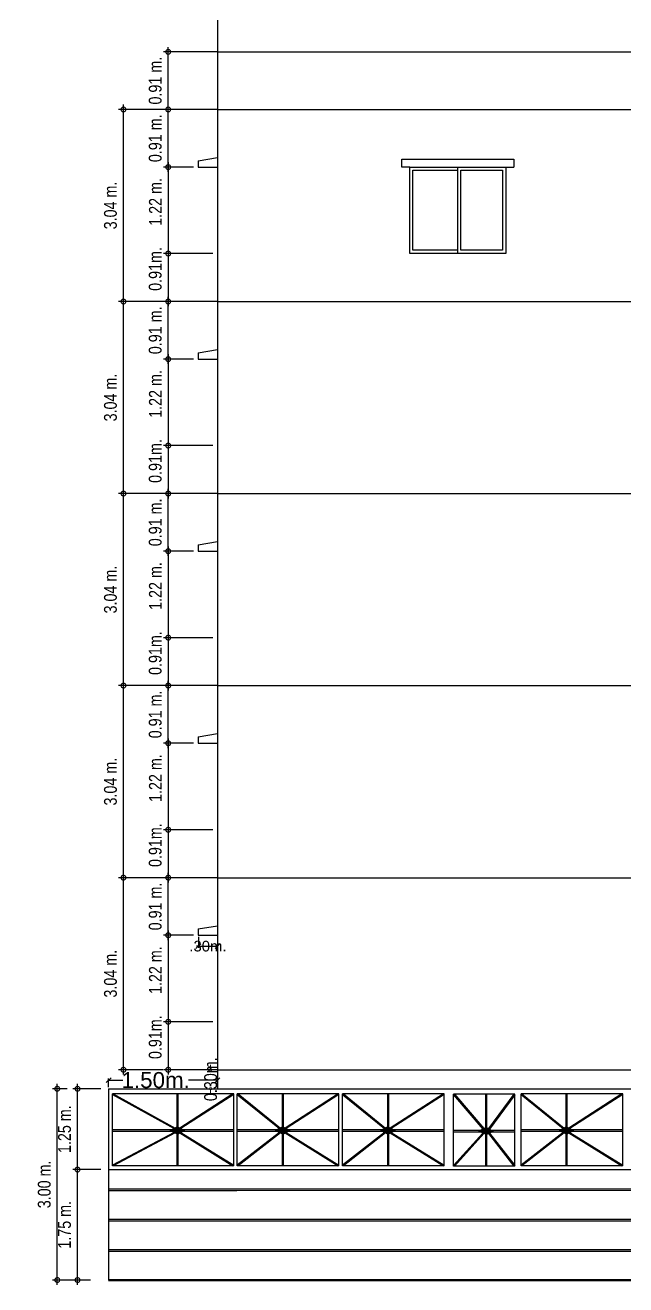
# Model space of a CAD drawing. Header units: inches. Extents: x -3410734 to 406749, y -209950 to -6742.
# Drawn here: x -3407958 to -3407583, y -80863 to -80076 of the extents above; entities that cross this region are included whole.
import ezdxf

# ---------------------------------------------------------------- set-up
doc = ezdxf.new("R2010")
doc.units = ezdxf.units.IN
doc.header["$LTSCALE"] = 30
doc.header["$MEASUREMENT"] = 0
doc.header["$PDMODE"] = 3
doc.layers.get('0').update_dxf_attribs({"color": 230, "lineweight": 30})
doc.layers.get('Defpoints').update_dxf_attribs({"lineweight": 30})
for name, color, linetype, lineweight in [('DIM', 136, 'Continuous', 30), ('ELE', 136, 'Continuous', 30), ('GATE', 5, 'Continuous', 30), ('WALL', 7, 'Continuous', 30), ('WALL1', 90, 'Continuous', 30), ('WINDOW', 5, 'Continuous', 30)]:
    doc.layers.add(name, color=color, linetype=linetype, lineweight=lineweight)
doc.styles.get("Standard").update_dxf_attribs({"font": 'arial.ttf'})
doc.styles.add('style H', font='arial.ttf', dxfattribs={"width": 0.8, "height": 8})
doc.styles.add('STYLE1', font='GOTHIC.TTF', dxfattribs={"width": 0.8, "height": 7})
doc.dimstyles.new('DIT-3', dxfattribs={"dimtxt": 8, "dimasz": 3, "dimexe": 0.18, "dimexo": 0.0625, "dimgap": 0.09, "dimtad": 0, "dimtoh": 1, "dimlfac": 0.0254, "dimzin": 0, "dimdsep": 46, "dimtxsty": 'style H', "dimblk": 'DOTSMALL', "dimcen": 3, "dimclrd": 36, "dimclre": 32, "dimclrt": 26, "dimadec": 0, "dimazin": 0, "dimtfac": 1, "dimtix": 1, "dimtofl": 0, "dimtmove": 0, "dimatfit": 3, "dimldrblk": 'DOTSMALL', "dimfxl": 1, "dimtolj": 1, "dimtzin": 0, "dimlwd": 15, "dimlwe": 15, "dimarcsym": 0})
doc.dimstyles.get("Standard").update_dxf_attribs({"dimtxt": 10, "dimasz": 3, "dimexe": 1, "dimexo": 1, "dimgap": 0.5, "dimtad": 0, "dimtoh": 1, "dimdec": 0, "dimrnd": 0.125, "dimzin": 0, "dimdsep": 46, "dimlunit": 3, "dimtxsty": 'Standard', "dimblk": 'OBLIQUE', "dimcen": 0, "dimclrd": 117, "dimclre": 105, "dimclrt": 7, "dimadec": 0, "dimazin": 0, "dimtfac": 1, "dimtdec": 0, "dimtofl": 0, "dimtmove": 0, "dimatfit": 3, "dimfxl": 1, "dimtolj": 1, "dimtzin": 0, "dimarcsym": 0})
doc.dimstyles.new('STYLE1', dxfattribs={"dimtxt": 7, "dimasz": 4, "dimexe": 3, "dimexo": 3, "dimgap": 1, "dimtad": 1, "dimdec": 1, "dimzin": 3, "dimdsep": 46, "dimlunit": 4, "dimtxsty": 'STYLE1', "dimsah": 1, "dimcen": 8, "dimdle": 3, "dimclrd": 256, "dimclre": 256, "dimclrt": 198, "dimadec": 0, "dimazin": 0, "dimtfac": 1, "dimtdec": 4, "dimtmove": 1, "dimatfit": 3, "dimfxl": 1, "dimtolj": 1, "dimtzin": 0, "dimarcsym": 0})

# ---------------------------------------------------------------- blocks, each defined once
blk = doc.blocks.new('_DotSmall')
at = {"layer": 'DIM', "color": 0, "const_width": 0.5}
blk.add_lwpolyline([(-0.0625, 0, 1), (0.0625, 0, 1)], format="xyb", close=True, dxfattribs=at)
blk = doc.blocks.new('*D11')
at = {"layer": 'Defpoints', "color": 0, "lineweight": 9, "ltscale": 0.5}
for p in [(-3407925.43, -80791.02), (-3407916.41, -80791.02), (-3407914.25, -80860.02)]:
    blk.add_point(p, dxfattribs=at)
at = {"layer": 'DIM', "lineweight": -2, "ltscale": 0.5}
for p, q in [((-3407919.41, -80791.02), (-3407928.43, -80791.02)), ((-3407925.43, -80863.02), (-3407925.43, -80788.02)), ((-3407917.25, -80860.02), (-3407928.43, -80860.02))]:
    blk.add_line(p, q, dxfattribs=at)
at = {"layer": 'DIM', "lineweight": -2, "ltscale": 0.5, "xscale": 6, "yscale": 6, "zscale": 6}
for p, rotation in [((-3407925.43, -80791.02), 90), ((-3407925.43, -80860.02), 270)]:
    blk.add_blockref('_DotSmall', p, dxfattribs=dict(at, rotation=rotation))
at = {"layer": 'DIM', "color": 7, "ltscale": 0.5, "insert": (-3407933.52, -80825.52), "char_height": 8, "attachment_point": 5, "rotation": 90, "style": 'style H'}
blk.add_mtext('\\A1;1.75 m.', dxfattribs=at)
blk = doc.blocks.new('_DotBlank')
at = {"color": 0, "linetype": 'ByBlock', "lineweight": -2}
blk.add_line((-0.5, 0), (-1, 0), dxfattribs=at)
blk.add_circle((0, 0), 0.5, dxfattribs=at)
blk = doc.blocks.new('*D20')
at = {"layer": 'Defpoints', "color": 0, "lineweight": 9, "ltscale": 0.5}
for p in [(-3407925.43, -80740.52), (-3407907.77, -80740.52), (-3407907.77, -80791.02)]:
    blk.add_point(p, dxfattribs=at)
at = {"layer": 'DIM', "lineweight": -2, "ltscale": 0.5}
for p, q in [((-3407910.77, -80740.52), (-3407928.43, -80740.52)), ((-3407925.43, -80794.02), (-3407925.43, -80737.52)), ((-3407910.77, -80791.02), (-3407928.43, -80791.02))]:
    blk.add_line(p, q, dxfattribs=at)
at = {"layer": 'DIM', "lineweight": -2, "ltscale": 0.5, "xscale": 6, "yscale": 6, "zscale": 6}
for p, rotation in [((-3407925.43, -80740.52), 90), ((-3407925.43, -80791.02), 270)]:
    blk.add_blockref('_DotSmall', p, dxfattribs=dict(at, rotation=rotation))
at = {"layer": 'DIM', "color": 7, "ltscale": 0.5, "insert": (-3407933.52, -80765.77), "char_height": 8, "attachment_point": 5, "rotation": 90, "style": 'style H'}
blk.add_mtext('\\A1;1.25 m.', dxfattribs=at)
blk = doc.blocks.new('_OBLIQUE')
at = {"color": 0, "linetype": 'ByBlock'}
blk.add_line((-0.5, -0.5), (0.5, 0.5), dxfattribs=at)
blk = doc.blocks.new('*D21')
at = {"layer": 'Defpoints', "color": 0, "lineweight": 9}
for p in [(-3407906, -80735.16), (-3407906, -80740.52), (-3407837.97, -80740.52)]:
    blk.add_point(p, dxfattribs=at)
at = {"layer": 'WALL', "color": 105, "lineweight": -2}
for p, q in [((-3407906, -80739.52), (-3407906, -80734.16)), ((-3407837.97, -80739.52), (-3407837.97, -80734.16))]:
    blk.add_line(p, q, dxfattribs=at)
at = {"layer": 'WALL', "color": 117, "lineweight": -2}
for p, q in [((-3407906, -80735.16), (-3407897.09, -80735.16)), ((-3407837.97, -80735.16), (-3407856.12, -80735.16))]:
    blk.add_line(p, q, dxfattribs=at)
at = {"layer": 'WALL', "color": 117, "lineweight": -2, "xscale": 3, "yscale": 3, "zscale": 3, "rotation": 180}
blk.add_blockref('_OBLIQUE', (-3407906, -80735.16), dxfattribs=at)
at = {"layer": 'WALL', "color": 117, "lineweight": -2, "xscale": 3, "yscale": 3, "zscale": 3}
blk.add_blockref('_OBLIQUE', (-3407837.97, -80735.16), dxfattribs=at)
at = {"layer": 'WALL', "color": 7, "insert": (-3407876.61, -80735.16), "char_height": 10, "attachment_point": 5}
blk.add_mtext('\\A1;1.50m.', dxfattribs=at)
blk = doc.blocks.new('*D25')
at = {"layer": 'Defpoints', "color": 0, "lineweight": 9, "ltscale": 0.5}
for p in [(-3407938.08, -80740.52), (-3407928.94, -80740.52), (-3407919.71, -80860.02)]:
    blk.add_point(p, dxfattribs=at)
at = {"layer": 'DIM', "lineweight": -2, "ltscale": 0.5}
for p, q in [((-3407931.94, -80740.52), (-3407941.08, -80740.52)), ((-3407938.08, -80863.02), (-3407938.08, -80737.52)), ((-3407922.71, -80860.02), (-3407941.08, -80860.02))]:
    blk.add_line(p, q, dxfattribs=at)
at = {"layer": 'DIM', "lineweight": -2, "ltscale": 0.5, "xscale": 6, "yscale": 6, "zscale": 6}
for p, rotation in [((-3407938.08, -80740.52), 90), ((-3407938.08, -80860.02), 270)]:
    blk.add_blockref('_DotSmall', p, dxfattribs=dict(at, rotation=rotation))
at = {"layer": 'DIM', "color": 7, "ltscale": 0.5, "insert": (-3407946.17, -80800.27), "char_height": 8, "attachment_point": 5, "rotation": 90, "style": 'style H'}
blk.add_mtext('\\A1;3.00 m.', dxfattribs=at)
blk = doc.blocks.new('*D26')
at = {"layer": 'Defpoints', "color": 0, "lineweight": 9}
for p in [(-3407837.97, -80728.62), (-3407842.27, -80740.51), (-3407837.97, -80740.51)]:
    blk.add_point(p, dxfattribs=at)
at = {"layer": 'WALL', "color": 36, "lineweight": 15}
for p, q in [((-3407842.27, -80728.62), (-3407842.27, -80725.62)), ((-3407842.27, -80740.51), (-3407842.27, -80743.51))]:
    blk.add_line(p, q, dxfattribs=at)
at = {"layer": 'WALL', "color": 32, "lineweight": 15}
for p, q in [((-3407838.04, -80728.62), (-3407842.45, -80728.62)), ((-3407838.04, -80740.51), (-3407842.45, -80740.51))]:
    blk.add_line(p, q, dxfattribs=at)
at = {"layer": 'WALL', "color": 36, "lineweight": 15, "xscale": 3, "yscale": 3, "zscale": 3}
for p, rotation in [((-3407842.27, -80728.62), 270), ((-3407842.27, -80740.51), 90)]:
    blk.add_blockref('_DotSmall', p, dxfattribs=dict(at, rotation=rotation))
at = {"layer": 'WALL', "color": 26, "insert": (-3407842.27, -80734.57), "char_height": 8, "attachment_point": 5, "rotation": 90, "style": 'style H'}
blk.add_mtext('\\A1;0.30m.', dxfattribs=at)
blk = doc.blocks.new('*D30')
at = {"layer": 'Defpoints', "color": 0, "lineweight": 9, "ltscale": 0.5}
for p in [(-3407896.74, -80608.62), (-3407867.89, -80608.62), (-3407869.23, -80728.62)]:
    blk.add_point(p, dxfattribs=at)
at = {"layer": 'DIM', "lineweight": -2, "ltscale": 0.5}
for p, q in [((-3407870.89, -80608.62), (-3407899.74, -80608.62)), ((-3407896.74, -80731.62), (-3407896.74, -80605.62)), ((-3407872.23, -80728.62), (-3407899.74, -80728.62))]:
    blk.add_line(p, q, dxfattribs=at)
at = {"layer": 'DIM', "lineweight": -2, "ltscale": 0.5, "xscale": 6, "yscale": 6, "zscale": 6}
for p, rotation in [((-3407896.74, -80608.62), 90), ((-3407896.74, -80728.62), 270)]:
    blk.add_blockref('_DotSmall', p, dxfattribs=dict(at, rotation=rotation))
at = {"layer": 'DIM', "color": 7, "ltscale": 0.5, "insert": (-3407904.83, -80668.62), "char_height": 8, "attachment_point": 5, "rotation": 90, "style": 'style H'}
blk.add_mtext('\\A1;3.04 m.', dxfattribs=at)
blk = doc.blocks.new('*D31')
at = {"layer": 'Defpoints', "color": 0, "lineweight": 9, "ltscale": 0.5}
for p in [(-3407849.97, -80644.62), (-3407868.78, -80698.66), (-3407837.97, -80698.66)]:
    blk.add_point(p, dxfattribs=at)
at = {"layer": 'DIM', "lineweight": -2, "ltscale": 0.5}
for p, q in [((-3407852.97, -80644.62), (-3407871.78, -80644.62)), ((-3407868.78, -80641.62), (-3407868.78, -80701.66)), ((-3407840.97, -80698.66), (-3407871.78, -80698.66))]:
    blk.add_line(p, q, dxfattribs=at)
at = {"layer": 'DIM', "lineweight": -2, "ltscale": 0.5, "xscale": 6, "yscale": 6, "zscale": 6}
for p, rotation in [((-3407868.78, -80644.62), 90), ((-3407868.78, -80698.66), 270)]:
    blk.add_blockref('_DotSmall', p, dxfattribs=dict(at, rotation=rotation))
at = {"layer": 'DIM', "color": 7, "ltscale": 0.5, "insert": (-3407876.8, -80666.4), "char_height": 8, "attachment_point": 5, "rotation": 90, "style": 'style H'}
blk.add_mtext('\\A1;1.22 m.', dxfattribs=at)
blk = doc.blocks.new('*D32')
at = {"layer": 'Defpoints', "color": 0, "lineweight": 9, "ltscale": 0.5}
for p in [(-3407837.97, -80698.66), (-3407868.78, -80728.62), (-3407834.97, -80728.62)]:
    blk.add_point(p, dxfattribs=at)
at = {"layer": 'DIM', "lineweight": -2, "ltscale": 0.5}
for p, q in [((-3407868.78, -80695.66), (-3407868.78, -80731.62)), ((-3407840.97, -80698.66), (-3407871.78, -80698.66)), ((-3407837.97, -80728.62), (-3407871.78, -80728.62))]:
    blk.add_line(p, q, dxfattribs=at)
at = {"layer": 'DIM', "lineweight": -2, "ltscale": 0.5, "xscale": 6, "yscale": 6, "zscale": 6}
for p, rotation in [((-3407868.78, -80698.66), 90), ((-3407868.78, -80728.62), 270)]:
    blk.add_blockref('_DotSmall', p, dxfattribs=dict(at, rotation=rotation))
at = {"layer": 'DIM', "color": 7, "ltscale": 0.5, "insert": (-3407876.87, -80708.29), "char_height": 8, "attachment_point": 5, "rotation": 90, "style": 'style H'}
blk.add_mtext('\\A1;0.91m.', dxfattribs=at)
blk = doc.blocks.new('*D33')
at = {"layer": 'Defpoints', "color": 0, "lineweight": 9, "ltscale": 0.5}
for p in [(-3407868.78, -80608.63), (-3407834.97, -80608.63), (-3407849.97, -80644.62)]:
    blk.add_point(p, dxfattribs=at)
at = {"layer": 'DIM', "lineweight": -2, "ltscale": 0.5}
for p, q in [((-3407837.97, -80608.63), (-3407871.78, -80608.63)), ((-3407868.78, -80647.62), (-3407868.78, -80605.63)), ((-3407852.97, -80644.62), (-3407871.78, -80644.62))]:
    blk.add_line(p, q, dxfattribs=at)
at = {"layer": 'DIM', "lineweight": -2, "ltscale": 0.5, "xscale": 6, "yscale": 6, "zscale": 6}
for p, rotation in [((-3407868.78, -80608.63), 90), ((-3407868.78, -80644.62), 270)]:
    blk.add_blockref('_DotSmall', p, dxfattribs=dict(at, rotation=rotation))
at = {"layer": 'DIM', "color": 7, "ltscale": 0.5, "insert": (-3407876.87, -80626.62), "char_height": 8, "attachment_point": 5, "rotation": 90, "style": 'style H'}
blk.add_mtext('\\A1;0.91 m.', dxfattribs=at)
blk = doc.blocks.new('*D34')
at = {"layer": 'Defpoints', "color": 0, "lineweight": 9}
for p in [(-3407849.97, -80644.62), (-3407837.97, -80644.62), (-3407837.97, -80651.45)]:
    blk.add_point(p, dxfattribs=at)
at = {"layer": 'WALL', "color": 105, "lineweight": -2}
for p, q in [((-3407849.97, -80645.62), (-3407849.97, -80652.45)), ((-3407837.97, -80645.62), (-3407837.97, -80652.45))]:
    blk.add_line(p, q, dxfattribs=at)
at = {"layer": 'WALL', "color": 117, "lineweight": -2}
blk.add_line((-3407849.97, -80651.45), (-3407837.97, -80651.45), dxfattribs=at)
at = {"layer": 'WALL', "color": 117, "lineweight": -2, "xscale": 3, "yscale": 3, "zscale": 3, "rotation": 180}
blk.add_blockref('_OBLIQUE', (-3407849.97, -80651.45), dxfattribs=at)
at = {"layer": 'WALL', "color": 117, "lineweight": -2, "xscale": 3, "yscale": 3, "zscale": 3}
blk.add_blockref('_OBLIQUE', (-3407837.97, -80651.45), dxfattribs=at)
at = {"layer": 'WALL', "color": 7, "insert": (-3407843.97, -80651.45), "char_height": 10, "attachment_point": 5}
blk.add_mtext('\\A1;{\\H0.66667x;.30m.}', dxfattribs=at)
blk = doc.blocks.new('*D41')
at = {"layer": 'Defpoints', "color": 0, "lineweight": 9, "ltscale": 0.5}
for p in [(-3407868.78, -80092.63), (-3407834.97, -80092.63), (-3407849.97, -80128.62)]:
    blk.add_point(p, dxfattribs=at)
at = {"layer": 'DIM', "lineweight": -2, "ltscale": 0.5}
for p, q in [((-3407868.78, -80131.62), (-3407868.78, -80089.63)), ((-3407837.97, -80092.63), (-3407871.78, -80092.63)), ((-3407852.97, -80128.62), (-3407871.78, -80128.62))]:
    blk.add_line(p, q, dxfattribs=at)
at = {"layer": 'DIM', "lineweight": -2, "ltscale": 0.5, "xscale": 6, "yscale": 6, "zscale": 6}
for p, rotation in [((-3407868.78, -80092.63), 90), ((-3407868.78, -80128.62), 270)]:
    blk.add_blockref('_DotSmall', p, dxfattribs=dict(at, rotation=rotation))
at = {"layer": 'DIM', "color": 7, "ltscale": 0.5, "insert": (-3407876.87, -80110.62), "char_height": 8, "attachment_point": 5, "rotation": 90, "style": 'style H'}
blk.add_mtext('\\A1;0.91 m.', dxfattribs=at)
blk = doc.blocks.new('*D43')
at = {"layer": 'Defpoints', "color": 0, "lineweight": 9, "ltscale": 0.5}
for p in [(-3407896.74, -80488.62), (-3407867.89, -80488.62), (-3407869.23, -80608.62)]:
    blk.add_point(p, dxfattribs=at)
at = {"layer": 'DIM', "lineweight": -2, "ltscale": 0.5}
for p, q in [((-3407870.89, -80488.62), (-3407899.74, -80488.62)), ((-3407896.74, -80611.62), (-3407896.74, -80485.62)), ((-3407872.23, -80608.62), (-3407899.74, -80608.62))]:
    blk.add_line(p, q, dxfattribs=at)
at = {"layer": 'DIM', "lineweight": -2, "ltscale": 0.5, "xscale": 6, "yscale": 6, "zscale": 6}
for p, rotation in [((-3407896.74, -80488.62), 90), ((-3407896.74, -80608.62), 270)]:
    blk.add_blockref('_DotSmall', p, dxfattribs=dict(at, rotation=rotation))
at = {"layer": 'DIM', "color": 7, "ltscale": 0.5, "insert": (-3407904.83, -80548.62), "char_height": 8, "attachment_point": 5, "rotation": 90, "style": 'style H'}
blk.add_mtext('\\A1;3.04 m.', dxfattribs=at)
blk = doc.blocks.new('*D44')
at = {"layer": 'Defpoints', "color": 0, "lineweight": 9, "ltscale": 0.5}
for p in [(-3407849.97, -80524.62), (-3407868.78, -80578.66), (-3407837.97, -80578.66)]:
    blk.add_point(p, dxfattribs=at)
at = {"layer": 'DIM', "lineweight": -2, "ltscale": 0.5}
for p, q in [((-3407868.78, -80521.62), (-3407868.78, -80581.66)), ((-3407852.97, -80524.62), (-3407871.78, -80524.62)), ((-3407840.97, -80578.66), (-3407871.78, -80578.66))]:
    blk.add_line(p, q, dxfattribs=at)
at = {"layer": 'DIM', "lineweight": -2, "ltscale": 0.5, "xscale": 6, "yscale": 6, "zscale": 6}
for p, rotation in [((-3407868.78, -80524.62), 90), ((-3407868.78, -80578.66), 270)]:
    blk.add_blockref('_DotSmall', p, dxfattribs=dict(at, rotation=rotation))
at = {"layer": 'DIM', "color": 7, "ltscale": 0.5, "insert": (-3407876.8, -80546.4), "char_height": 8, "attachment_point": 5, "rotation": 90, "style": 'style H'}
blk.add_mtext('\\A1;1.22 m.', dxfattribs=at)
blk = doc.blocks.new('*D45')
at = {"layer": 'Defpoints', "color": 0, "lineweight": 9, "ltscale": 0.5}
for p in [(-3407837.97, -80578.66), (-3407868.78, -80608.62), (-3407834.97, -80608.62)]:
    blk.add_point(p, dxfattribs=at)
at = {"layer": 'DIM', "lineweight": -2, "ltscale": 0.5}
for p, q in [((-3407868.78, -80575.66), (-3407868.78, -80611.62)), ((-3407840.97, -80578.66), (-3407871.78, -80578.66)), ((-3407837.97, -80608.62), (-3407871.78, -80608.62))]:
    blk.add_line(p, q, dxfattribs=at)
at = {"layer": 'DIM', "lineweight": -2, "ltscale": 0.5, "xscale": 6, "yscale": 6, "zscale": 6}
for p, rotation in [((-3407868.78, -80578.66), 90), ((-3407868.78, -80608.62), 270)]:
    blk.add_blockref('_DotSmall', p, dxfattribs=dict(at, rotation=rotation))
at = {"layer": 'DIM', "color": 7, "ltscale": 0.5, "insert": (-3407876.87, -80588.29), "char_height": 8, "attachment_point": 5, "rotation": 90, "style": 'style H'}
blk.add_mtext('\\A1;0.91m.', dxfattribs=at)
blk = doc.blocks.new('*D46')
at = {"layer": 'Defpoints', "color": 0, "lineweight": 9, "ltscale": 0.5}
for p in [(-3407868.78, -80488.63), (-3407834.97, -80488.63), (-3407849.97, -80524.62)]:
    blk.add_point(p, dxfattribs=at)
at = {"layer": 'DIM', "lineweight": -2, "ltscale": 0.5}
for p, q in [((-3407837.97, -80488.63), (-3407871.78, -80488.63)), ((-3407868.78, -80527.62), (-3407868.78, -80485.63)), ((-3407852.97, -80524.62), (-3407871.78, -80524.62))]:
    blk.add_line(p, q, dxfattribs=at)
at = {"layer": 'DIM', "lineweight": -2, "ltscale": 0.5, "xscale": 6, "yscale": 6, "zscale": 6}
for p, rotation in [((-3407868.78, -80488.63), 90), ((-3407868.78, -80524.62), 270)]:
    blk.add_blockref('_DotSmall', p, dxfattribs=dict(at, rotation=rotation))
at = {"layer": 'DIM', "color": 7, "ltscale": 0.5, "insert": (-3407876.87, -80506.62), "char_height": 8, "attachment_point": 5, "rotation": 90, "style": 'style H'}
blk.add_mtext('\\A1;0.91 m.', dxfattribs=at)
blk = doc.blocks.new('*D51')
at = {"layer": 'Defpoints', "color": 0, "lineweight": 9, "ltscale": 0.5}
for p in [(-3407896.74, -80368.62), (-3407867.89, -80368.62), (-3407869.23, -80488.62)]:
    blk.add_point(p, dxfattribs=at)
at = {"layer": 'DIM', "lineweight": -2, "ltscale": 0.5}
for p, q in [((-3407896.74, -80491.62), (-3407896.74, -80365.62)), ((-3407870.89, -80368.62), (-3407899.74, -80368.62)), ((-3407872.23, -80488.62), (-3407899.74, -80488.62))]:
    blk.add_line(p, q, dxfattribs=at)
at = {"layer": 'DIM', "lineweight": -2, "ltscale": 0.5, "xscale": 6, "yscale": 6, "zscale": 6}
for p, rotation in [((-3407896.74, -80368.62), 90), ((-3407896.74, -80488.62), 270)]:
    blk.add_blockref('_DotSmall', p, dxfattribs=dict(at, rotation=rotation))
at = {"layer": 'DIM', "color": 7, "ltscale": 0.5, "insert": (-3407904.83, -80428.62), "char_height": 8, "attachment_point": 5, "rotation": 90, "style": 'style H'}
blk.add_mtext('\\A1;3.04 m.', dxfattribs=at)
blk = doc.blocks.new('*D52')
at = {"layer": 'Defpoints', "color": 0, "lineweight": 9, "ltscale": 0.5}
for p in [(-3407849.97, -80404.62), (-3407868.78, -80458.66), (-3407837.97, -80458.66)]:
    blk.add_point(p, dxfattribs=at)
at = {"layer": 'DIM', "lineweight": -2, "ltscale": 0.5}
for p, q in [((-3407852.97, -80404.62), (-3407871.78, -80404.62)), ((-3407868.78, -80401.62), (-3407868.78, -80461.66)), ((-3407840.97, -80458.66), (-3407871.78, -80458.66))]:
    blk.add_line(p, q, dxfattribs=at)
at = {"layer": 'DIM', "lineweight": -2, "ltscale": 0.5, "xscale": 6, "yscale": 6, "zscale": 6}
for p, rotation in [((-3407868.78, -80404.62), 90), ((-3407868.78, -80458.66), 270)]:
    blk.add_blockref('_DotSmall', p, dxfattribs=dict(at, rotation=rotation))
at = {"layer": 'DIM', "color": 7, "ltscale": 0.5, "insert": (-3407876.8, -80426.4), "char_height": 8, "attachment_point": 5, "rotation": 90, "style": 'style H'}
blk.add_mtext('\\A1;1.22 m.', dxfattribs=at)
blk = doc.blocks.new('*D53')
at = {"layer": 'Defpoints', "color": 0, "lineweight": 9, "ltscale": 0.5}
for p in [(-3407837.97, -80458.66), (-3407868.78, -80488.62), (-3407834.97, -80488.62)]:
    blk.add_point(p, dxfattribs=at)
at = {"layer": 'DIM', "lineweight": -2, "ltscale": 0.5}
for p, q in [((-3407840.97, -80458.66), (-3407871.78, -80458.66)), ((-3407868.78, -80455.66), (-3407868.78, -80491.62)), ((-3407837.97, -80488.62), (-3407871.78, -80488.62))]:
    blk.add_line(p, q, dxfattribs=at)
at = {"layer": 'DIM', "lineweight": -2, "ltscale": 0.5, "xscale": 6, "yscale": 6, "zscale": 6}
for p, rotation in [((-3407868.78, -80458.66), 90), ((-3407868.78, -80488.62), 270)]:
    blk.add_blockref('_DotSmall', p, dxfattribs=dict(at, rotation=rotation))
at = {"layer": 'DIM', "color": 7, "ltscale": 0.5, "insert": (-3407876.87, -80468.29), "char_height": 8, "attachment_point": 5, "rotation": 90, "style": 'style H'}
blk.add_mtext('\\A1;0.91m.', dxfattribs=at)
blk = doc.blocks.new('*D54')
at = {"layer": 'Defpoints', "color": 0, "lineweight": 9, "ltscale": 0.5}
for p in [(-3407868.78, -80368.63), (-3407834.97, -80368.63), (-3407849.97, -80404.62)]:
    blk.add_point(p, dxfattribs=at)
at = {"layer": 'DIM', "lineweight": -2, "ltscale": 0.5}
for p, q in [((-3407868.78, -80407.62), (-3407868.78, -80365.63)), ((-3407837.97, -80368.63), (-3407871.78, -80368.63)), ((-3407852.97, -80404.62), (-3407871.78, -80404.62))]:
    blk.add_line(p, q, dxfattribs=at)
at = {"layer": 'DIM', "lineweight": -2, "ltscale": 0.5, "xscale": 6, "yscale": 6, "zscale": 6}
for p, rotation in [((-3407868.78, -80368.63), 90), ((-3407868.78, -80404.62), 270)]:
    blk.add_blockref('_DotSmall', p, dxfattribs=dict(at, rotation=rotation))
at = {"layer": 'DIM', "color": 7, "ltscale": 0.5, "insert": (-3407876.87, -80386.62), "char_height": 8, "attachment_point": 5, "rotation": 90, "style": 'style H'}
blk.add_mtext('\\A1;0.91 m.', dxfattribs=at)
blk = doc.blocks.new('*D59')
at = {"layer": 'Defpoints', "color": 0, "lineweight": 9, "ltscale": 0.5}
for p in [(-3407896.74, -80248.62), (-3407867.89, -80248.62), (-3407869.23, -80368.62)]:
    blk.add_point(p, dxfattribs=at)
at = {"layer": 'DIM', "lineweight": -2, "ltscale": 0.5}
for p, q in [((-3407896.74, -80371.62), (-3407896.74, -80245.62)), ((-3407870.89, -80248.62), (-3407899.74, -80248.62)), ((-3407872.23, -80368.62), (-3407899.74, -80368.62))]:
    blk.add_line(p, q, dxfattribs=at)
at = {"layer": 'DIM', "lineweight": -2, "ltscale": 0.5, "xscale": 6, "yscale": 6, "zscale": 6}
for p, rotation in [((-3407896.74, -80248.62), 90), ((-3407896.74, -80368.62), 270)]:
    blk.add_blockref('_DotSmall', p, dxfattribs=dict(at, rotation=rotation))
at = {"layer": 'DIM', "color": 7, "ltscale": 0.5, "insert": (-3407904.83, -80308.62), "char_height": 8, "attachment_point": 5, "rotation": 90, "style": 'style H'}
blk.add_mtext('\\A1;3.04 m.', dxfattribs=at)
blk = doc.blocks.new('*D60')
at = {"layer": 'Defpoints', "color": 0, "lineweight": 9, "ltscale": 0.5}
for p in [(-3407849.97, -80284.62), (-3407868.78, -80338.66), (-3407837.97, -80338.66)]:
    blk.add_point(p, dxfattribs=at)
at = {"layer": 'DIM', "lineweight": -2, "ltscale": 0.5}
for p, q in [((-3407852.97, -80284.62), (-3407871.78, -80284.62)), ((-3407868.78, -80281.62), (-3407868.78, -80341.66)), ((-3407840.97, -80338.66), (-3407871.78, -80338.66))]:
    blk.add_line(p, q, dxfattribs=at)
at = {"layer": 'DIM', "lineweight": -2, "ltscale": 0.5, "xscale": 6, "yscale": 6, "zscale": 6}
for p, rotation in [((-3407868.78, -80284.62), 90), ((-3407868.78, -80338.66), 270)]:
    blk.add_blockref('_DotSmall', p, dxfattribs=dict(at, rotation=rotation))
at = {"layer": 'DIM', "color": 7, "ltscale": 0.5, "insert": (-3407876.8, -80306.4), "char_height": 8, "attachment_point": 5, "rotation": 90, "style": 'style H'}
blk.add_mtext('\\A1;1.22 m.', dxfattribs=at)
blk = doc.blocks.new('*D61')
at = {"layer": 'Defpoints', "color": 0, "lineweight": 9, "ltscale": 0.5}
for p in [(-3407837.97, -80338.66), (-3407868.78, -80368.62), (-3407834.97, -80368.62)]:
    blk.add_point(p, dxfattribs=at)
at = {"layer": 'DIM', "lineweight": -2, "ltscale": 0.5}
for p, q in [((-3407840.97, -80338.66), (-3407871.78, -80338.66)), ((-3407868.78, -80335.66), (-3407868.78, -80371.62)), ((-3407837.97, -80368.62), (-3407871.78, -80368.62))]:
    blk.add_line(p, q, dxfattribs=at)
at = {"layer": 'DIM', "lineweight": -2, "ltscale": 0.5, "xscale": 6, "yscale": 6, "zscale": 6}
for p, rotation in [((-3407868.78, -80338.66), 90), ((-3407868.78, -80368.62), 270)]:
    blk.add_blockref('_DotSmall', p, dxfattribs=dict(at, rotation=rotation))
at = {"layer": 'DIM', "color": 7, "ltscale": 0.5, "insert": (-3407876.87, -80348.29), "char_height": 8, "attachment_point": 5, "rotation": 90, "style": 'style H'}
blk.add_mtext('\\A1;0.91m.', dxfattribs=at)
blk = doc.blocks.new('*D62')
at = {"layer": 'Defpoints', "color": 0, "lineweight": 9, "ltscale": 0.5}
for p in [(-3407868.78, -80248.63), (-3407834.97, -80248.63), (-3407849.97, -80284.62)]:
    blk.add_point(p, dxfattribs=at)
at = {"layer": 'DIM', "lineweight": -2, "ltscale": 0.5}
for p, q in [((-3407868.78, -80287.62), (-3407868.78, -80245.63)), ((-3407837.97, -80248.63), (-3407871.78, -80248.63)), ((-3407852.97, -80284.62), (-3407871.78, -80284.62))]:
    blk.add_line(p, q, dxfattribs=at)
at = {"layer": 'DIM', "lineweight": -2, "ltscale": 0.5, "xscale": 6, "yscale": 6, "zscale": 6}
for p, rotation in [((-3407868.78, -80248.63), 90), ((-3407868.78, -80284.62), 270)]:
    blk.add_blockref('_DotSmall', p, dxfattribs=dict(at, rotation=rotation))
at = {"layer": 'DIM', "color": 7, "ltscale": 0.5, "insert": (-3407876.87, -80266.62), "char_height": 8, "attachment_point": 5, "rotation": 90, "style": 'style H'}
blk.add_mtext('\\A1;0.91 m.', dxfattribs=at)
blk = doc.blocks.new('*D67')
at = {"layer": 'Defpoints', "color": 0, "lineweight": 9, "ltscale": 0.5}
for p in [(-3407896.74, -80128.62), (-3407867.89, -80128.62), (-3407869.23, -80248.62)]:
    blk.add_point(p, dxfattribs=at)
at = {"layer": 'DIM', "lineweight": -2, "ltscale": 0.5}
for p, q in [((-3407870.89, -80128.62), (-3407899.74, -80128.62)), ((-3407896.74, -80251.62), (-3407896.74, -80125.62)), ((-3407872.23, -80248.62), (-3407899.74, -80248.62))]:
    blk.add_line(p, q, dxfattribs=at)
at = {"layer": 'DIM', "lineweight": -2, "ltscale": 0.5, "xscale": 6, "yscale": 6, "zscale": 6}
for p, rotation in [((-3407896.74, -80128.62), 90), ((-3407896.74, -80248.62), 270)]:
    blk.add_blockref('_DotSmall', p, dxfattribs=dict(at, rotation=rotation))
at = {"layer": 'DIM', "color": 7, "ltscale": 0.5, "insert": (-3407904.83, -80188.62), "char_height": 8, "attachment_point": 5, "rotation": 90, "style": 'style H'}
blk.add_mtext('\\A1;3.04 m.', dxfattribs=at)
blk = doc.blocks.new('*D68')
at = {"layer": 'Defpoints', "color": 0, "lineweight": 9, "ltscale": 0.5}
for p in [(-3407849.97, -80164.62), (-3407868.78, -80218.66), (-3407837.97, -80218.66)]:
    blk.add_point(p, dxfattribs=at)
at = {"layer": 'DIM', "lineweight": -2, "ltscale": 0.5}
for p, q in [((-3407852.97, -80164.62), (-3407871.78, -80164.62)), ((-3407868.78, -80161.62), (-3407868.78, -80221.66)), ((-3407840.97, -80218.66), (-3407871.78, -80218.66))]:
    blk.add_line(p, q, dxfattribs=at)
at = {"layer": 'DIM', "lineweight": -2, "ltscale": 0.5, "xscale": 6, "yscale": 6, "zscale": 6}
for p, rotation in [((-3407868.78, -80164.62), 90), ((-3407868.78, -80218.66), 270)]:
    blk.add_blockref('_DotSmall', p, dxfattribs=dict(at, rotation=rotation))
at = {"layer": 'DIM', "color": 7, "ltscale": 0.5, "insert": (-3407876.8, -80186.4), "char_height": 8, "attachment_point": 5, "rotation": 90, "style": 'style H'}
blk.add_mtext('\\A1;1.22 m.', dxfattribs=at)
blk = doc.blocks.new('*D69')
at = {"layer": 'Defpoints', "color": 0, "lineweight": 9, "ltscale": 0.5}
for p in [(-3407837.97, -80218.66), (-3407868.78, -80248.62), (-3407834.97, -80248.62)]:
    blk.add_point(p, dxfattribs=at)
at = {"layer": 'DIM', "lineweight": -2, "ltscale": 0.5}
for p, q in [((-3407868.78, -80215.66), (-3407868.78, -80251.62)), ((-3407840.97, -80218.66), (-3407871.78, -80218.66)), ((-3407837.97, -80248.62), (-3407871.78, -80248.62))]:
    blk.add_line(p, q, dxfattribs=at)
at = {"layer": 'DIM', "lineweight": -2, "ltscale": 0.5, "xscale": 6, "yscale": 6, "zscale": 6}
for p, rotation in [((-3407868.78, -80218.66), 90), ((-3407868.78, -80248.62), 270)]:
    blk.add_blockref('_DotSmall', p, dxfattribs=dict(at, rotation=rotation))
at = {"layer": 'DIM', "color": 7, "ltscale": 0.5, "insert": (-3407876.87, -80228.29), "char_height": 8, "attachment_point": 5, "rotation": 90, "style": 'style H'}
blk.add_mtext('\\A1;0.91m.', dxfattribs=at)
blk = doc.blocks.new('*D70')
at = {"layer": 'Defpoints', "color": 0, "lineweight": 9, "ltscale": 0.5}
for p in [(-3407868.78, -80128.63), (-3407834.97, -80128.63), (-3407849.97, -80164.62)]:
    blk.add_point(p, dxfattribs=at)
at = {"layer": 'DIM', "lineweight": -2, "ltscale": 0.5}
for p, q in [((-3407837.97, -80128.63), (-3407871.78, -80128.63)), ((-3407868.78, -80167.62), (-3407868.78, -80125.63)), ((-3407852.97, -80164.62), (-3407871.78, -80164.62))]:
    blk.add_line(p, q, dxfattribs=at)
at = {"layer": 'DIM', "lineweight": -2, "ltscale": 0.5, "xscale": 6, "yscale": 6, "zscale": 6}
for p, rotation in [((-3407868.78, -80128.63), 90), ((-3407868.78, -80164.62), 270)]:
    blk.add_blockref('_DotSmall', p, dxfattribs=dict(at, rotation=rotation))
at = {"layer": 'DIM', "color": 7, "ltscale": 0.5, "insert": (-3407876.87, -80146.62), "char_height": 8, "attachment_point": 5, "rotation": 90, "style": 'style H'}
blk.add_mtext('\\A1;0.91 m.', dxfattribs=at)

msp = doc.modelspace()

# ---------------------------------------------------------------- hatches: boundary and pattern name
at = {"layer": 'GATE'}
for points in [[(-3407863.005, -80764.391), (-3407867.477, -80766.627), (-3407863.005, -80768.863), (-3407858.533, -80766.627)], [(-3407797.28, -80764.391), (-3407801.752, -80766.627), (-3407797.28, -80768.863), (-3407792.808, -80766.627)], [(-3407731.555, -80764.391), (-3407736.027, -80766.627), (-3407731.555, -80768.863), (-3407727.083, -80766.627)], [(-3407670.227, -80764.727), (-3407674.699, -80766.963), (-3407670.227, -80769.2), (-3407665.755, -80766.963)], [(-3407620.028, -80764.391), (-3407624.5, -80766.627), (-3407620.028, -80768.863), (-3407615.556, -80766.627)]]:
    msp.add_hatch(color=256, dxfattribs=at).paths.add_polyline_path(points)

# ---------------------------------------------------------------- linework, layer by layer
at = {"layer": 'ELE'}
for p, q in [((-3407905.996, -80803.016), (-3407825.974, -80802.999)), ((-3407905.996, -80804.017), (-3407825.974, -80803.999)), ((-3407837.974, -80803.002), (-3406938.912, -80802.915)), ((-3407837.974, -80804.002), (-3406938.912, -80803.911)), ((-3407837.974, -80803.994), (-3407827.974, -80803.991)), ((-3407837.974, -80804.011), (-3407827.974, -80804.007)), ((-3407905.996, -80822.017), (-3407825.974, -80821.999)), ((-3407837.974, -80822.002), (-3406938.912, -80821.911)), ((-3407837.974, -80821.994), (-3407827.974, -80821.991)), ((-3407837.974, -80822.011), (-3407827.974, -80822.007)), ((-3407905.996, -80823.017), (-3407825.974, -80822.999)), ((-3407837.974, -80823.002), (-3406938.912, -80822.911)), ((-3407837.974, -80822.994), (-3407827.974, -80822.991)), ((-3407837.974, -80823.011), (-3407827.974, -80823.007)), ((-3407905.996, -80841.017), (-3407825.974, -80840.999)), ((-3407905.996, -80842.017), (-3407825.974, -80841.999)), ((-3407837.974, -80841.002), (-3406938.912, -80840.911)), ((-3407837.974, -80840.994), (-3407827.974, -80840.991)), ((-3407837.974, -80841.011), (-3407827.974, -80841.007)), ((-3407837.974, -80842.002), (-3406938.912, -80841.911)), ((-3407837.974, -80841.994), (-3407827.974, -80841.991)), ((-3407837.974, -80842.011), (-3407827.974, -80842.007))]:
    msp.add_line(p, q, dxfattribs=at)
at = {"layer": 'GATE'}
for p, q in [((-3407905.996, -80740.517), (-3407820.589, -80740.517)), ((-3407827.852, -80743.627), (-3407903.664, -80743.627)), ((-3407903.664, -80788.627), (-3407903.664, -80743.627)), ((-3407903.154, -80743.627), (-3407864.45, -80765.114)), ((-3407863.342, -80743.627), (-3407863.342, -80788.627)), ((-3407862.717, -80743.627), (-3407862.717, -80788.627)), ((-3407828.363, -80743.627), (-3407861.56, -80765.114)), ((-3407831.291, -80740.517), (-3407015.249, -80740.513)), ((-3407827.852, -80788.627), (-3407827.852, -80743.627)), ((-3407762.127, -80743.627), (-3407825.619, -80743.627)), ((-3407825.619, -80788.627), (-3407825.619, -80743.627)), ((-3407825.109, -80743.627), (-3407798.725, -80765.114)), ((-3407797.617, -80743.627), (-3407797.617, -80788.627)), ((-3407796.992, -80743.627), (-3407796.992, -80788.627)), ((-3407762.638, -80743.627), (-3407795.835, -80765.114)), ((-3407762.127, -80788.627), (-3407762.127, -80743.627)), ((-3407696.402, -80743.627), (-3407759.894, -80743.627)), ((-3407759.894, -80788.627), (-3407759.894, -80743.627)), ((-3407759.384, -80743.627), (-3407733, -80765.114)), ((-3407731.892, -80743.627), (-3407731.892, -80788.627)), ((-3407731.267, -80743.627), (-3407731.267, -80788.627)), ((-3407696.913, -80743.627), (-3407730.11, -80765.114)), ((-3407696.402, -80788.627), (-3407696.402, -80743.627)), ((-3407584.875, -80743.627), (-3407648.367, -80743.627)), ((-3407648.367, -80788.627), (-3407648.367, -80743.627)), ((-3407647.857, -80743.627), (-3407621.472, -80765.114)), ((-3407620.365, -80743.627), (-3407620.365, -80788.627)), ((-3407619.74, -80743.627), (-3407619.74, -80788.627)), ((-3407585.385, -80743.627), (-3407618.583, -80765.114)), ((-3407584.875, -80788.627), (-3407584.875, -80743.627)), ((-3407903.664, -80744.022), (-3407865.07, -80765.424)), ((-3407827.852, -80744.022), (-3407860.94, -80765.424)), ((-3407825.619, -80744.022), (-3407799.345, -80765.424)), ((-3407762.127, -80744.022), (-3407795.215, -80765.424)), ((-3407759.894, -80744.022), (-3407733.62, -80765.424)), ((-3407696.402, -80744.022), (-3407729.49, -80765.424)), ((-3407652.31, -80743.963), (-3407690.523, -80743.963)), ((-3407690.523, -80788.963), (-3407690.523, -80743.963)), ((-3407690.523, -80744.359), (-3407672.292, -80765.76)), ((-3407690.012, -80743.963), (-3407671.672, -80765.45)), ((-3407670.564, -80743.963), (-3407670.564, -80788.963)), ((-3407669.939, -80743.963), (-3407669.939, -80788.963)), ((-3407652.82, -80743.963), (-3407668.782, -80765.45)), ((-3407652.31, -80744.359), (-3407668.162, -80765.76)), ((-3407652.31, -80788.963), (-3407652.31, -80743.963)), ((-3407648.367, -80744.022), (-3407622.093, -80765.424)), ((-3407584.875, -80744.022), (-3407617.963, -80765.424)), ((-3407903.664, -80766.002), (-3407827.852, -80766.002)), ((-3407827.852, -80767.252), (-3407903.664, -80767.252)), ((-3407863.005, -80764.391), (-3407867.477, -80766.627)), ((-3407863.005, -80768.863), (-3407867.477, -80766.627)), ((-3407863.005, -80764.391), (-3407858.533, -80766.627)), ((-3407863.005, -80768.863), (-3407858.533, -80766.627)), ((-3407825.619, -80766.002), (-3407762.127, -80766.002)), ((-3407762.127, -80767.252), (-3407825.619, -80767.252)), ((-3407797.28, -80764.391), (-3407801.752, -80766.627)), ((-3407797.28, -80768.863), (-3407801.752, -80766.627)), ((-3407797.28, -80764.391), (-3407792.808, -80766.627)), ((-3407797.28, -80768.863), (-3407792.808, -80766.627)), ((-3407759.894, -80766.002), (-3407696.402, -80766.002)), ((-3407696.402, -80767.252), (-3407759.894, -80767.252)), ((-3407731.555, -80764.391), (-3407736.027, -80766.627)), ((-3407731.555, -80768.863), (-3407736.027, -80766.627)), ((-3407731.555, -80764.391), (-3407727.083, -80766.627)), ((-3407731.555, -80768.863), (-3407727.083, -80766.627)), ((-3407690.523, -80766.338), (-3407652.31, -80766.338)), ((-3407670.227, -80764.727), (-3407674.699, -80766.963)), ((-3407670.227, -80769.2), (-3407674.699, -80766.963)), ((-3407670.227, -80764.727), (-3407665.755, -80766.963)), ((-3407670.227, -80769.2), (-3407665.755, -80766.963)), ((-3407648.367, -80766.002), (-3407584.875, -80766.002)), ((-3407584.875, -80767.252), (-3407648.367, -80767.252)), ((-3407620.028, -80764.391), (-3407624.5, -80766.627)), ((-3407620.028, -80768.863), (-3407624.5, -80766.627)), ((-3407620.028, -80764.391), (-3407615.556, -80766.627)), ((-3407620.028, -80768.863), (-3407615.556, -80766.627)), ((-3407865.07, -80767.831), (-3407903.664, -80788.232)), ((-3407864.45, -80768.141), (-3407903.154, -80788.627)), ((-3407861.56, -80768.141), (-3407828.363, -80788.627)), ((-3407860.94, -80767.831), (-3407827.852, -80788.232)), ((-3407799.345, -80767.831), (-3407825.619, -80788.232)), ((-3407798.725, -80768.141), (-3407825.109, -80788.627)), ((-3407795.835, -80768.141), (-3407762.638, -80788.627)), ((-3407795.215, -80767.831), (-3407762.127, -80788.232)), ((-3407733.62, -80767.831), (-3407759.894, -80788.232)), ((-3407733, -80768.141), (-3407759.384, -80788.627)), ((-3407730.11, -80768.141), (-3407696.913, -80788.627)), ((-3407729.49, -80767.831), (-3407696.402, -80788.232)), ((-3407652.31, -80767.588), (-3407690.523, -80767.588)), ((-3407672.292, -80768.167), (-3407690.523, -80788.568)), ((-3407671.672, -80768.477), (-3407690.012, -80788.963)), ((-3407668.782, -80768.477), (-3407652.82, -80788.963)), ((-3407668.162, -80768.167), (-3407652.31, -80788.568)), ((-3407622.093, -80767.831), (-3407648.367, -80788.232)), ((-3407621.472, -80768.141), (-3407647.857, -80788.627)), ((-3407618.583, -80768.141), (-3407585.385, -80788.627)), ((-3407617.963, -80767.831), (-3407584.875, -80788.232)), ((-3407905.996, -80791.017), (-3407825.974, -80791.04)), ((-3407827.852, -80788.627), (-3407903.664, -80788.627)), ((-3407837.974, -80791.036), (-3407027.249, -80791.132)), ((-3407762.127, -80788.627), (-3407825.619, -80788.627)), ((-3407696.402, -80788.627), (-3407759.894, -80788.627)), ((-3407652.31, -80788.963), (-3407690.523, -80788.963)), ((-3407584.875, -80788.627), (-3407648.367, -80788.627))]:
    msp.add_line(p, q, dxfattribs=at)
at = {"layer": 'WALL'}
for p, q in [((-3407837.974, -79751.745), (-3407837.974, -80740.517)), ((-3407837.974, -80092.625), (-3407471.733, -80092.622)), ((-3407837.974, -80092.625), (-3407837.974, -80740.517)), ((-3407837.974, -80128.625), (-3407015.249, -80128.621)), ((-3407717.975, -80164.625), (-3407722.975, -80164.625)), ((-3407657.975, -80164.625), (-3407652.975, -80164.625)), ((-3407837.974, -80212.625), (-3407837.974, -80740.517)), ((-3407837.974, -80212.625), (-3407837.974, -80740.517)), ((-3407837.974, -80212.625), (-3407837.974, -80740.517)), ((-3407837.974, -80212.625), (-3407837.974, -80740.517)), ((-3407837.974, -80248.625), (-3407015.249, -80248.621)), ((-3407837.974, -80368.625), (-3407015.249, -80368.621)), ((-3407837.974, -80488.625), (-3407015.249, -80488.621)), ((-3407837.974, -80608.628), (-3407015.249, -80608.624)), ((-3407837.974, -80728.625), (-3407015.249, -80728.621)), ((-3407905.996, -80740.517), (-3407905.996, -80860.017))]:
    msp.add_line(p, q, dxfattribs=at)
at = {"layer": 'WALL', "color": 7}
msp.add_line((-3407837.974, -80092.625), (-3407837.974, -80740.517), dxfattribs=at)
at = {"layer": 'WALL'}
msp.add_lwpolyline([(-3407722.975, -80164.625), (-3407722.975, -80159.625), (-3407652.975, -80159.625), (-3407652.975, -80164.625)], dxfattribs=at)
msp.add_lwpolyline([(-3407717.975, -80164.625), (-3407657.975, -80164.625), (-3407657.975, -80218.625), (-3407717.975, -80218.625)], close=True, dxfattribs=at)
at = {"layer": 'WALL1', "ltscale": 0.5}
for p, q in [((-3407849.975, -80160.625), (-3407837.975, -80158.625)), ((-3407849.975, -80164.625), (-3407837.975, -80164.625)), ((-3407849.975, -80280.625), (-3407837.975, -80278.625)), ((-3407849.975, -80284.625), (-3407837.975, -80284.625)), ((-3407849.975, -80400.625), (-3407837.975, -80398.625)), ((-3407849.975, -80404.625), (-3407837.975, -80404.625)), ((-3407849.975, -80520.625), (-3407837.975, -80518.625)), ((-3407849.975, -80524.625), (-3407837.975, -80524.625)), ((-3407849.975, -80640.625), (-3407837.975, -80638.625)), ((-3407849.975, -80644.625), (-3407837.975, -80644.625))]:
    msp.add_line(p, q, dxfattribs=at)
at = {"layer": 'WALL1', "ltscale": 0.01}
for p, q in [((-3407849.975, -80160.625), (-3407849.975, -80164.625)), ((-3407849.975, -80280.625), (-3407849.975, -80284.625)), ((-3407849.975, -80400.625), (-3407849.975, -80404.625)), ((-3407849.975, -80520.625), (-3407849.975, -80524.625)), ((-3407849.975, -80640.625), (-3407849.975, -80644.625))]:
    msp.add_line(p, q, dxfattribs=at)
at = {"layer": 'WALL1', "lineweight": 60, "ltscale": 0.5}
for p, q in [((-3407905.996, -80860.017), (-3407825.974, -80860.016)), ((-3407837.974, -80860.016), (-3406938.912, -80860.013))]:
    msp.add_line(p, q, dxfattribs=at)
at = {"layer": 'WINDOW'}
for p, q in [((-3407687.948, -80218.625), (-3407687.948, -80164.625)), ((-3407685.948, -80216.625), (-3407685.948, -80166.625))]:
    msp.add_line(p, q, dxfattribs=at)
for points in [[(-3407687.948, -80216.625), (-3407715.975, -80216.625), (-3407715.975, -80166.625), (-3407687.948, -80166.625)], [(-3407685.948, -80166.625), (-3407659.975, -80166.625), (-3407659.975, -80216.625), (-3407685.948, -80216.625)]]:
    msp.add_lwpolyline(points, dxfattribs=at)

# ---------------------------------------------------------------- dimensions: what is measured, and where the dimension line sits
at = {"layer": 'DIM', "ltscale": 0.5}
for base, p1, p2, text, override, picture, middle in [((-3407868.782, -80092.628), (-3407849.974, -80128.625), (-3407834.974, -80092.628), '0.91 m.', {"dimtxt": 5, "dimasz": 6, "dimgap": 4, "dimtxsty": 'style H', "dimblk": 'DotSmall', "dimsah": 0, "dimclrt": 7, "dimtdec": 1, "dimldrblk": 'DotBlank'}, '*D41', (-3407868.782, -80110.625)), ((-3407868.782, -80128.628), (-3407849.974, -80164.625), (-3407834.974, -80128.628), '0.91 m.', {"dimtxt": 5, "dimasz": 6, "dimgap": 4, "dimtxsty": 'style H', "dimblk": 'DotSmall', "dimsah": 0, "dimclrt": 7, "dimtdec": 1, "dimldrblk": 'DotBlank'}, '*D70', (-3407868.782, -80146.625)), ((-3407868.782, -80218.661), (-3407849.974, -80164.625), (-3407837.974, -80218.661), '1.22 m.', {"dimtxt": 5, "dimasz": 6, "dimgap": 4, "dimtxsty": 'style H', "dimblk": 'DotSmall', "dimsah": 0, "dimclrt": 7, "dimtdec": 1, "dimldrblk": 'DotBlank'}, '*D68', (-3407868.782, -80186.401)), ((-3407868.782, -80248.625), (-3407837.974, -80218.661), (-3407834.974, -80248.625), '0.91m.', {"dimtxt": 5, "dimasz": 6, "dimgap": 4, "dimtxsty": 'style H', "dimblk": 'DotSmall', "dimsah": 0, "dimclrt": 7, "dimtdec": 1, "dimldrblk": 'DotBlank'}, '*D69', (-3407868.782, -80228.294)), ((-3407868.782, -80248.628), (-3407849.974, -80284.625), (-3407834.974, -80248.628), '0.91 m.', {"dimtxt": 5, "dimasz": 6, "dimgap": 4, "dimtxsty": 'style H', "dimblk": 'DotSmall', "dimsah": 0, "dimclrt": 7, "dimtdec": 1, "dimldrblk": 'DotBlank'}, '*D62', (-3407868.782, -80266.625)), ((-3407868.782, -80338.661), (-3407849.974, -80284.625), (-3407837.974, -80338.661), '1.22 m.', {"dimtxt": 5, "dimasz": 6, "dimgap": 4, "dimtxsty": 'style H', "dimblk": 'DotSmall', "dimsah": 0, "dimclrt": 7, "dimtdec": 1, "dimldrblk": 'DotBlank'}, '*D60', (-3407868.782, -80306.401)), ((-3407868.782, -80368.625), (-3407837.974, -80338.661), (-3407834.974, -80368.625), '0.91m.', {"dimtxt": 5, "dimasz": 6, "dimgap": 4, "dimtxsty": 'style H', "dimblk": 'DotSmall', "dimsah": 0, "dimclrt": 7, "dimtdec": 1, "dimldrblk": 'DotBlank'}, '*D61', (-3407868.782, -80348.294)), ((-3407868.782, -80368.628), (-3407849.974, -80404.625), (-3407834.974, -80368.628), '0.91 m.', {"dimtxt": 5, "dimasz": 6, "dimgap": 4, "dimtxsty": 'style H', "dimblk": 'DotSmall', "dimsah": 0, "dimclrt": 7, "dimtdec": 1, "dimldrblk": 'DotBlank'}, '*D54', (-3407868.782, -80386.625)), ((-3407868.782, -80458.661), (-3407849.974, -80404.625), (-3407837.974, -80458.661), '1.22 m.', {"dimtxt": 5, "dimasz": 6, "dimgap": 4, "dimtxsty": 'style H', "dimblk": 'DotSmall', "dimsah": 0, "dimclrt": 7, "dimtdec": 1, "dimldrblk": 'DotBlank'}, '*D52', (-3407868.782, -80426.401)), ((-3407868.782, -80488.625), (-3407837.974, -80458.661), (-3407834.974, -80488.625), '0.91m.', {"dimtxt": 5, "dimasz": 6, "dimgap": 4, "dimtxsty": 'style H', "dimblk": 'DotSmall', "dimsah": 0, "dimclrt": 7, "dimtdec": 1, "dimldrblk": 'DotBlank'}, '*D53', (-3407868.782, -80468.294)), ((-3407868.782, -80488.628), (-3407849.974, -80524.625), (-3407834.974, -80488.628), '0.91 m.', {"dimtxt": 5, "dimasz": 6, "dimgap": 4, "dimtxsty": 'style H', "dimblk": 'DotSmall', "dimsah": 0, "dimclrt": 7, "dimtdec": 1, "dimldrblk": 'DotBlank'}, '*D46', (-3407868.782, -80506.625)), ((-3407868.782, -80578.661), (-3407849.974, -80524.625), (-3407837.974, -80578.661), '1.22 m.', {"dimtxt": 5, "dimasz": 6, "dimgap": 4, "dimtxsty": 'style H', "dimblk": 'DotSmall', "dimsah": 0, "dimclrt": 7, "dimtdec": 1, "dimldrblk": 'DotBlank'}, '*D44', (-3407868.782, -80546.401)), ((-3407868.782, -80608.625), (-3407837.974, -80578.661), (-3407834.974, -80608.625), '0.91m.', {"dimtxt": 5, "dimasz": 6, "dimgap": 4, "dimtxsty": 'style H', "dimblk": 'DotSmall', "dimsah": 0, "dimclrt": 7, "dimtdec": 1, "dimldrblk": 'DotBlank'}, '*D45', (-3407868.782, -80588.294)), ((-3407868.782, -80608.628), (-3407849.974, -80644.625), (-3407834.974, -80608.628), '0.91 m.', {"dimtxt": 5, "dimasz": 6, "dimgap": 4, "dimtxsty": 'style H', "dimblk": 'DotSmall', "dimsah": 0, "dimclrt": 7, "dimtdec": 1, "dimldrblk": 'DotBlank'}, '*D33', (-3407868.782, -80626.625)), ((-3407868.782, -80698.661), (-3407849.974, -80644.625), (-3407837.974, -80698.661), '1.22 m.', {"dimtxt": 5, "dimasz": 6, "dimgap": 4, "dimtxsty": 'style H', "dimblk": 'DotSmall', "dimsah": 0, "dimclrt": 7, "dimtdec": 1, "dimldrblk": 'DotBlank'}, '*D31', (-3407868.782, -80666.401)), ((-3407868.782, -80728.625), (-3407837.974, -80698.661), (-3407834.974, -80728.625), '0.91m.', {"dimtxt": 5, "dimasz": 6, "dimgap": 4, "dimtxsty": 'style H', "dimblk": 'DotSmall', "dimsah": 0, "dimclrt": 7, "dimtdec": 1, "dimldrblk": 'DotBlank'}, '*D32', (-3407868.782, -80708.294)), ((-3407925.435, -80740.517), (-3407907.773, -80791.017), (-3407907.773, -80740.517), '1.25 m.', {"dimtxt": 5, "dimasz": 6, "dimgap": 4, "dimtxsty": 'style H', "dimblk": 'DotSmall', "dimclrt": 7, "dimldrblk": 'DotBlank'}, '*D20', (-3407925.435, -80765.767))]:
    dim = msp.add_linear_dim(base=base, p1=p1, p2=p2, angle=90, text=text, dimstyle='STYLE1', override=override, dxfattribs=at)
    dim.commit()
    dim.dimension.update_dxf_attribs({"geometry": picture, "text_midpoint": middle, "dimtype": 160})
for base, p1, p2, text, picture, middle in [((-3407896.743, -80128.625), (-3407869.234, -80248.625), (-3407867.89, -80128.625), '3.04 m.', '*D67', (-3407904.831, -80188.625)), ((-3407896.743, -80248.625), (-3407869.234, -80368.625), (-3407867.89, -80248.625), '3.04 m.', '*D59', (-3407904.831, -80308.625)), ((-3407896.743, -80368.625), (-3407869.234, -80488.625), (-3407867.89, -80368.625), '3.04 m.', '*D51', (-3407904.831, -80428.625)), ((-3407896.743, -80488.625), (-3407869.234, -80608.625), (-3407867.89, -80488.625), '3.04 m.', '*D43', (-3407904.831, -80548.625)), ((-3407896.743, -80608.625), (-3407869.234, -80728.625), (-3407867.89, -80608.625), '3.04 m.', '*D30', (-3407904.831, -80668.625)), ((-3407938.085, -80740.517), (-3407919.714, -80860.017), (-3407928.942, -80740.517), '3.00 m.', '*D25', (-3407946.172, -80800.267)), ((-3407925.435, -80791.017), (-3407914.252, -80860.017), (-3407916.409, -80791.017), '1.75 m.', '*D11', (-3407933.52, -80825.517))]:
    dim = msp.add_linear_dim(base=base, p1=p1, p2=p2, angle=90, text=text, dimstyle='STYLE1', override={"dimtxt": 5, "dimasz": 6, "dimgap": 4, "dimtxsty": 'style H', "dimblk": 'DotSmall', "dimclrt": 7, "dimldrblk": 'DotBlank'}, dxfattribs=at)
    dim.commit()
    dim.dimension.update_dxf_attribs({"geometry": picture, "text_midpoint": middle})
at = {"layer": 'WALL'}
for base, p1, p2, text, picture, middle in [((-3407837.975, -80651.45), (-3407849.975, -80644.625), (-3407837.975, -80644.625), '{\\H0.66667x;.30m.}', '*D34', (-3407843.975, -80651.45)), ((-3407905.996, -80735.161), (-3407837.974, -80740.517), (-3407905.996, -80740.517), '1.50m.', '*D21', (-3407876.606, -80735.161))]:
    dim = msp.add_linear_dim(base=base, p1=p1, p2=p2, angle=180, text=text, dimstyle='Standard', dxfattribs=at)
    dim.commit()
    dim.dimension.update_dxf_attribs({"geometry": picture, "text_midpoint": middle, "dimtype": 160})
dim = msp.add_linear_dim(base=(-3407842.272, -80740.514), p1=(-3407837.974, -80728.625), p2=(-3407837.974, -80740.514), angle=90, dimstyle='DIT-3', override={"dimpost": 'm.', "dimfxl": 0.18}, dxfattribs=at)
dim.commit()
dim.dimension.update_dxf_attribs({"geometry": '*D26', "text_midpoint": (-3407842.272, -80734.569)})

doc.saveas('drawing.dxf')
